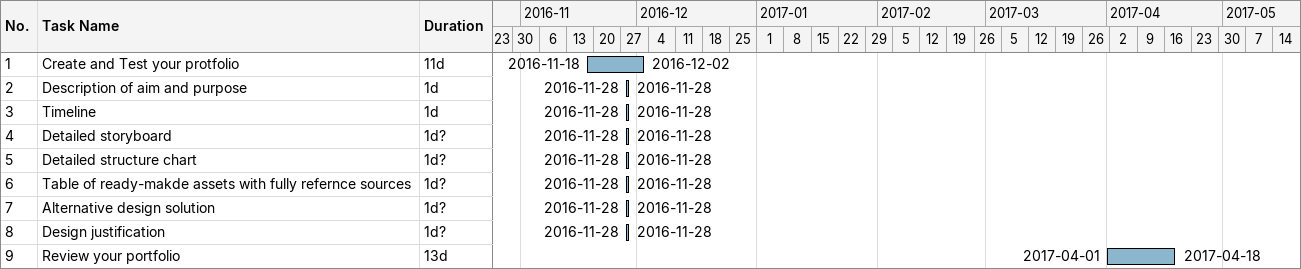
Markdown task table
| ID | Task | Duration | Start | Finish |
|---|---|---|---|---|
| 1 | Create and Test your protfolio | 11d | 2016-11-18 | 2016-12-02 |
| 2 | Description of aim and purpose | 1d | 2016-11-28 | 2016-11-28 |
| 3 | Timeline | 1d | 2016-11-28 | 2016-11-28 |
| 4 | Detailed storyboard | 1d? | 2016-11-28 | 2016-11-28 |
| 5 | Detailed structure chart | 1d? | 2016-11-28 | 2016-11-28 |
| 6 | Table of ready-makde assets with fully refernce sources | 1d? | 2016-11-28 | 2016-11-28 |
| 7 | Alternative design solution | 1d? | 2016-11-28 | 2016-11-28 |
| 8 | Design justification | 1d? | 2016-11-28 | 2016-11-28 |
| 9 | Review your portfolio | 13d | 2017-04-01 | 2017-04-18 |
